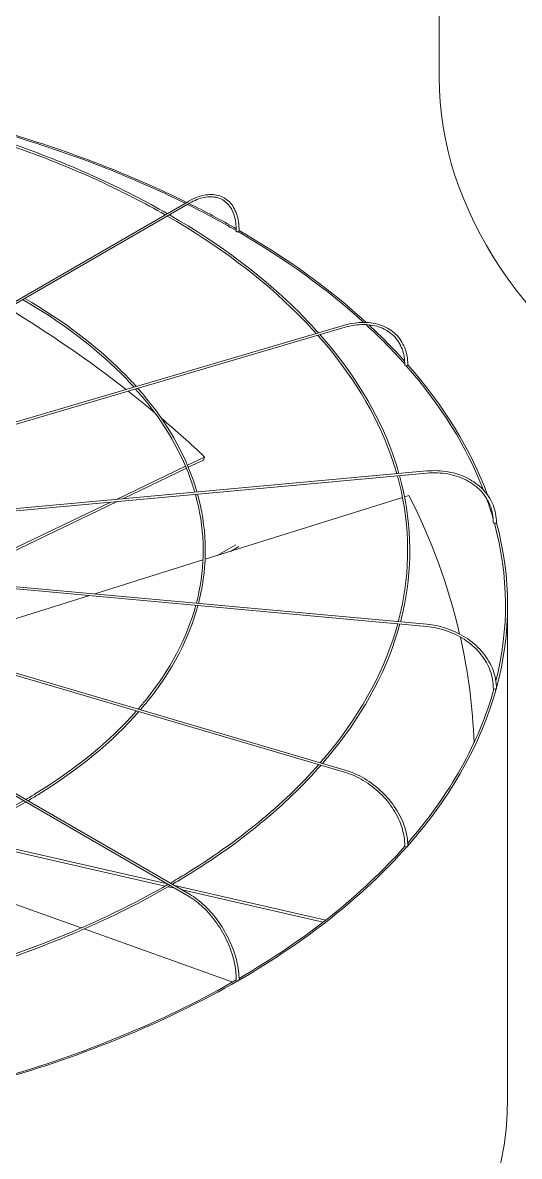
# Model space of a CAD drawing. Header units: millimetres. Extents: x -312439 to 477422, y -331570 to 212570.
# Drawn here: x 365240 to 365807, y 104824 to 106118 of the extents above; entities that cross this region are included whole.
import ezdxf

# ---------------------------------------------------------------- set-up
doc = ezdxf.new("R2010")
doc.units = ezdxf.units.MM

msp = doc.modelspace()

# ---------------------------------------------------------------- linework, layer by layer
at = {"color": 3, "linetype": 'Continuous', "lineweight": 0, "extrusion": (-1.11022e-16, 0.816497, 0.57735)}
for p, q in [((365715.556, 106055.757), (365715.556, 106618.645)), ((364819.77, 105562.203), (365428.961, 105913.92)), ((364822.135, 105560.74), (365430.186, 105911.798)), ((364838.811, 105546.37), (365607.381, 105772.464)), ((365608.073, 105770.114), (364840.447, 105544.298)), ((365427.904, 105612.62), (365447.511, 105622.03)), ((365446.18, 105618.598), (365428.881, 105610.296)), ((365446.18, 105618.598), (365447.511, 105622.03)), ((364848.188, 105528.073), (365701.276, 105606.083)), ((365346.73, 105573.662), (365425.694, 105611.559)), ((365426.67, 105609.234), (365353.92, 105574.319)), ((365701.499, 105603.643), (364848.645, 105525.655)), ((365681.06, 105578.242), (365675.968, 105576.647)), ((365347.589, 105571.281), (365214.431, 105507.373)), ((365214.549, 105510.223), (365340.399, 105570.623)), ((365673.617, 105575.91), (365448.089, 105505.259)), ((365483.12, 105521.874), (365461.762, 105509.542)), ((365476.909, 105514.287), (365486.585, 105519.874)), ((364847.118, 105506.76), (365701.276, 105428.653)), ((365701.499, 105431.092), (364847.841, 105509.153)), ((365445.603, 105504.48), (365322.088, 105465.787)), ((365607.381, 105262.272), (364836.054, 105489.177)), ((365608.073, 105264.621), (364837.892, 105491.189)), ((364816.372, 105474.494), (365428.961, 105120.816)), ((365430.186, 105122.937), (364818.848, 105475.893)), ((365316.011, 105463.883), (365187.029, 105423.476)), ((365793.764, 104889.896), (365793.764, 105452.785)), ((365402.405, 105132.214), (365160.839, 105187.28)), ((365165.383, 105189.223), (365405.139, 105134.569)), ((365306.515, 105084.41), (365091.28, 105161.286)), ((365413.663, 105129.648), (365405.929, 105131.411)), ((365413.234, 105132.724), (365585.952, 105093.352)), ((365582.985, 105091.05), (365421.759, 105127.802)), ((365479.572, 105022.599), (365309.886, 105083.206))]:
    msp.add_line(p, q, dxfattribs=at)
at = {"color": 3, "linetype": 'Continuous', "lineweight": 0}
for centre, major_axis, ratio, start_param, end_param in [((366764.325, 106055.757), (-1048.768, 0), 0.57735027, 0, 2.90126348), ((364744.995, 105452.785), (-1046.319, 0), 0.57735027, 4.00461262, 4.24016109), ((364744.995, 105452.785), (-1048.768, 0), 0.57735027, 4.00443097, 4.24060103), ((364744.995, 105452.785), (-1046.319, 0), 0.57735027, 3.92863661, 4.00129229), ((364744.995, 105452.785), (-1048.768, 0), 0.57735027, 3.93098858, 4.00111844), ((365484.855, 105879.943), (1.225, -0.016), 0.56830663, 3.14159265, 3.93464288), ((365484.855, 105879.943), (1.225, -0.016), 0.56830663, 3.93464288, 5.50543921), ((364744.995, 105452.785), (-1046.319, 0), 0.57735027, 3.70570419, 3.9258203), ((365485.721, 105880.443), (-1.225, 0), 0.57735027, 1.83263032, 3.14159265), ((364744.995, 105452.785), (-1048.768, 0), 0.57735027, 3.70411228, 3.92650775), ((364746.326, 105285.505), (-942.562, 365.4), 0.65992862, 4.28319099, 4.45112181), ((364744.995, 105452.785), (-1046.319, 0), 0.57735027, 3.61515195, 3.70067928), ((364744.995, 105452.785), (-1048.768, 0), 0.57735027, 3.61992048, 3.69877001), ((365677.385, 105726.948), (-1.225, 0.021), 0.57151893, 0, 0.48093441), ((365677.385, 105726.948), (-1.225, 0.021), 0.57151893, 0.48093441, 2.05173073), ((364744.995, 105452.785), (-1046.319, 0), 0.57735027, 3.3609423, 3.61148113), ((365678.476, 105727.269), (-1.225, 0), 0.57735027, 1.51847105, 3.14159265), ((364744.995, 105452.785), (-1048.768, 0), 0.57735027, 3.35086888, 3.61231471), ((364746.326, 105285.505), (-942.562, 365.4), 0.65992862, 4.23904287, 4.2800546), ((364746.326, 105285.505), (-942.562, 365.4), 0.65992862, 4.15803474, 4.22871948), ((364745.091, 105285.03), (1010.388, -32.497), 0.79709982, 0.20844184, 0.41264052), ((364744.995, 105452.785), (-1046.319, 0), 0.57735027, 3.30554955, 3.34466555), ((365778.604, 105547.091), (-1.225, 0.023), 0.57529521, 0, 0.1678974), ((365778.604, 105547.091), (-1.225, 0.023), 0.57529521, 0.1678974, 1.73869372), ((364744.995, 105452.785), (-1046.319, 0), 0.57735027, 2.9973499, 3.29716571), ((365779.814, 105547.202), (-1.225, 0), 0.57735027, 1.20431179, 3.14159265), ((364744.995, 105452.785), (-1048.768, 0), 0.57735027, 2.98561554, 3.29783032), ((364745.091, 105285.03), (1010.388, -32.497), 0.79709982, 0.05380476, 0.20420122), ((365778.604, 105357.979), (-1.225, 0.023), 0.57926583, 0, 1.42460911), ((364744.995, 105452.785), (-1046.319, 0), 0.57735027, 2.6752935, 2.98289949), ((364744.995, 105452.785), (-1048.768, 0), 0.57735027, 2.67086857, 2.98332964), ((365779.814, 105357.868), (-1.225, 0), 0.57735027, 0.89015252, 3.14159265), ((364744.995, 105452.785), (-1046.319, 0), 0.57735027, 2.35898226, 2.6687056), ((364744.995, 105452.785), (-1048.768, 0), 0.57735027, 2.35667794, 2.66891462), ((365677.385, 105178.122), (-1.225, 0.021), 0.58304212, 0, 1.10944839), ((365678.476, 105177.801), (-1.225, 0), 0.57735027, 0.57599326, 3.14159265), ((364744.995, 105452.785), (-1046.319, 0), 0.57735027, 2.04376734, 2.35460013), ((364744.995, 105452.785), (-1048.768, 0), 0.57735027, 2.04258502, 2.35459852), ((365484.855, 105025.127), (-1.225, 0.017), 0.58625442, 0, 0.79329185), ((365485.721, 105024.627), (-1.225, 0), 0.57735027, 0.26183399, 3.14159265), ((364744.995, 104889.896), (-1048.768, 0), 0.57735027, 2.21052367, 3.14159265)]:
    msp.add_ellipse(centre, major_axis=major_axis, ratio=ratio, start_param=start_param, end_param=end_param, dxfattribs=at)
for points, knots in [([(365402.369, 105898.567), (365390.631, 105905.271), (365378.585, 105911.796), (365306.502, 105948.818), (365239.893, 105975.058), (365168.594, 105995.993)], [3.146975566, 3.146975566, 3.146975566, 3.146975566, 3.199958928, 3.199958928, 3.456525414, 3.456525414, 3.456525414, 3.456525414]), ([(365404.824, 105899.984), (365392.645, 105906.966), (365380.134, 105913.755), (365307.735, 105950.933), (365241.381, 105977.106), (365170.383, 105998.02)], [3.145113132, 3.145113132, 3.145113132, 3.145113132, 3.200037836, 3.200037836, 3.455209352, 3.455209352, 3.455209352, 3.455209352]), ([(365486.945, 105880.443), (365486.945, 105887.343), (365486.001, 105893.724), (365482.266, 105904.838), (365479.473, 105909.572), (365472.28, 105916.852), (365467.886, 105919.396), (365458.016, 105922.002), (365452.55, 105922.069), (365441.092, 105919.794), (365435.096, 105917.442), (365429.067, 105913.981), (365429.014, 105913.95), (365428.961, 105913.92)], [3.14159265, 3.14159265, 3.14159265, 3.14159265, 3.45575192, 3.45575192, 3.76991118, 3.76991118, 4.08269654, 4.08269654, 4.39544819, 4.39544819, 4.70960746, 4.70960746, 4.71238898, 4.71238898, 4.71238898, 4.71238898]), ([(365430.186, 105911.798), (365435.936, 105915.118), (365441.661, 105917.36), (365452.459, 105919.5), (365457.524, 105919.4), (365466.528, 105916.946), (365470.474, 105914.597), (365476.964, 105907.824), (365479.507, 105903.39), (365482.887, 105892.802), (365483.719, 105886.652), (365483.63, 105879.959)], [1.57079633, 1.57079633, 1.57079633, 1.57079633, 1.88806437, 1.88806437, 2.20533241, 2.20533241, 2.52260045, 2.52260045, 2.83986849, 2.83986849, 3.15713653, 3.15713653, 3.15713653, 3.15713653]), ([(365575.114, 105762.972), (365568.482, 105770.372), (365561.551, 105777.684), (365513.331, 105825.873), (365462.922, 105863.729), (365404.827, 105897.157)], [2.833719703, 2.833719703, 2.833719703, 2.833719703, 2.880073873, 2.880073873, 3.143270218, 3.143270218, 3.143270218, 3.143270218]), ([(365577.716, 105763.737), (365570.839, 105771.444), (365563.641, 105779.056), (365515.234, 105827.448), (365465.049, 105865.206), (365407.278, 105898.572)], [2.831913395, 2.831913395, 2.831913395, 2.831913395, 2.879924499, 2.879924499, 3.141418031, 3.141418031, 3.141418031, 3.141418031]), ([(365366.872, 105701.712), (365362.112, 105706.995), (365357.149, 105712.217), (365321.171, 105748.17), (365283.259, 105776.622), (365239.555, 105801.738)], [2.83591825, 2.83591825, 2.83591825, 2.83591825, 2.880098074, 2.880098074, 3.143909361, 3.143909361, 3.143909361, 3.143909361]), ([(365369.477, 105702.478), (365364.47, 105708.067), (365359.239, 105713.589), (365323.074, 105749.745), (365285.387, 105778.099), (365242.006, 105803.153)], [2.833499431, 2.833499431, 2.833499431, 2.833499431, 2.879899034, 2.879899034, 3.141439875, 3.141439875, 3.141439875, 3.141439875]), ([(365679.701, 105727.269), (365679.701, 105734.198), (365678.503, 105740.797), (365673.801, 105752.674), (365670.297, 105757.948), (365661.335, 105766.616), (365655.881, 105770.006), (365643.597, 105774.571), (365636.77, 105775.746), (365622.418, 105775.797), (365614.894, 105774.674), (365607.381, 105772.464)], [4.71238898, 4.71238898, 4.71238898, 4.71238898, 5.02654825, 5.02654825, 5.34070751, 5.34070751, 5.65486678, 5.65486678, 5.96902604, 5.96902604, 6.28318531, 6.28318531, 6.28318531, 6.28318531]), ([(365608.073, 105770.114), (365615.336, 105772.25), (365622.584, 105773.318), (365636.321, 105773.225), (365642.806, 105772.066), (365654.374, 105767.666), (365659.456, 105764.428), (365667.754, 105756.196), (365670.97, 105751.201), (365675.231, 105739.91), (365676.272, 105733.613), (365676.16, 105726.968)], [6.28318531, 6.28318531, 6.28318531, 6.28318531, 6.60045335, 6.60045335, 6.91772139, 6.91772139, 7.23498943, 7.23498943, 7.55225747, 7.55225747, 7.86952551, 7.86952551, 7.86952551, 7.86952551]), ([(365667.109, 105602.958), (365665.087, 105610.04), (365662.82, 105617.098), (365643.355, 105671.597), (365615.229, 105717.76), (365576.918, 105760.949)], [2.519571261, 2.519571261, 2.519571261, 2.519571261, 2.559550642, 2.559550642, 2.829500903, 2.829500903, 2.829500903, 2.829500903]), ([(365669.591, 105603.185), (365667.478, 105610.627), (365665.095, 105618.043), (365645.47, 105672.744), (365617.488, 105718.713), (365579.513, 105761.712)], [2.518738954, 2.518738954, 2.518738954, 2.518738954, 2.560443172, 2.560443172, 2.827714195, 2.827714195, 2.827714195, 2.827714195]), ([(365436.294, 105581.852), (365434.849, 105586.843), (365433.242, 105591.819), (365418.73, 105632.48), (365397.552, 105667.207), (365368.681, 105699.691)], [2.521788299, 2.521788299, 2.521788299, 2.521788299, 2.55939978, 2.55939978, 2.830291828, 2.830291828, 2.830291828, 2.830291828]), ([(365438.778, 105582.079), (365437.239, 105587.43), (365435.516, 105592.763), (365420.844, 105633.628), (365399.811, 105668.16), (365371.277, 105700.454)], [2.520659116, 2.520659116, 2.520659116, 2.520659116, 2.560589234, 2.560589234, 2.827907762, 2.827907762, 2.827907762, 2.827907762]), ([(365781.038, 105547.202), (365781.038, 105554.146), (365779.707, 105560.976), (365774.512, 105573.719), (365770.65, 105579.629), (365760.793, 105589.943), (365754.8, 105594.346), (365741.282, 105601.229), (365733.759, 105603.708), (365717.914, 105606.515), (365709.594, 105606.843), (365701.276, 105606.083)], [4.71238898, 4.71238898, 4.71238898, 4.71238898, 5.02654825, 5.02654825, 5.34070751, 5.34070751, 5.65486678, 5.65486678, 5.96902604, 5.96902604, 6.28318531, 6.28318531, 6.28318531, 6.28318531]), ([(365701.499, 105603.643), (365709.561, 105604.38), (365717.617, 105604.051), (365732.909, 105601.298), (365740.143, 105598.876), (365753.067, 105592.193), (365758.754, 105587.936), (365768.028, 105578.021), (365771.615, 105572.367), (365776.353, 105560.216), (365777.504, 105553.72), (365777.38, 105547.114)], [0, 0, 0, 0, 0.31726804, 0.31726804, 0.63453608, 0.63453608, 0.95180412, 0.95180412, 1.26907216, 1.26907216, 1.5863402, 1.5863402, 1.5863402, 1.5863402]), ([(365668.836, 105434.079), (365670.442, 105440.149), (365671.868, 105446.236), (365683.169, 105501.573), (365681.371, 105551.598), (365667.784, 105600.56)], [2.204619764, 2.204619764, 2.204619764, 2.204619764, 2.238829514, 2.238829514, 2.515060108, 2.515060108, 2.515060108, 2.515060108]), ([(365671.309, 105433.853), (365672.994, 105440.252), (365674.48, 105446.67), (365685.586, 105502.164), (365683.727, 105552.019), (365670.263, 105600.787)], [2.205366155, 2.205366155, 2.205366155, 2.205366155, 2.241163262, 2.241163262, 2.514260549, 2.514260549, 2.514260549, 2.514260549]), ([(365438.046, 105455.183), (365439.153, 105459.422), (365440.143, 105463.672), (365448.607, 105504.977), (365447.244, 105542.615), (365436.975, 105579.454)], [2.206572109, 2.206572109, 2.206572109, 2.206572109, 2.238438586, 2.238438586, 2.515769314, 2.515769314, 2.515769314, 2.515769314]), ([(365440.519, 105454.957), (365441.704, 105459.526), (365442.754, 105464.106), (365451.024, 105505.568), (365449.6, 105543.037), (365439.454, 105579.681)], [2.20754654, 2.20754654, 2.20754654, 2.20754654, 2.241548585, 2.241548585, 2.514698228, 2.514698228, 2.514698228, 2.514698228]), ([(365371.521, 105334.209), (365374.389, 105337.508), (365377.178, 105340.829), (365407.799, 105378.602), (365427.216, 105415.286), (365437.407, 105452.782)], [1.891059564, 1.891059564, 1.891059564, 1.891059564, 1.918447026, 1.918447026, 2.200552897, 2.200552897, 2.200552897, 2.200552897]), ([(365374.104, 105333.449), (365377.058, 105336.867), (365379.928, 105340.309), (365410.42, 105378.228), (365429.735, 105414.964), (365439.883, 105452.555)], [1.893387733, 1.893387733, 1.893387733, 1.893387733, 1.921549455, 1.921549455, 2.201585872, 2.201585872, 2.201585872, 2.201585872]), ([(365579.697, 105272.969), (365583.812, 105277.685), (365587.808, 105282.435), (365628.766, 105333.011), (365654.596, 105381.8), (365668.191, 105431.678)], [1.889456602, 1.889456602, 1.889456602, 1.889456602, 1.918834976, 1.918834976, 2.200108517, 2.200108517, 2.200108517, 2.200108517]), ([(365582.282, 105272.208), (365586.483, 105277.043), (365590.559, 105281.914), (365631.387, 105332.638), (365657.116, 105381.478), (365670.668, 105431.452)], [1.891212574, 1.891212574, 1.891212574, 1.891212574, 1.921163042, 1.921163042, 2.200887841, 2.200887841, 2.200887841, 2.200887841]), ([(365701.276, 105428.653), (365709.338, 105427.916), (365717.401, 105426.112), (365732.723, 105420.552), (365739.979, 105416.796), (365752.952, 105407.716), (365758.667, 105402.393), (365767.99, 105390.722), (365771.595, 105384.377), (365776.352, 105371.306), (365777.504, 105364.584), (365777.38, 105358.002)], [0, 0, 0, 0, 0.31726804, 0.31726804, 0.63453608, 0.63453608, 0.95180412, 0.95180412, 1.26907216, 1.26907216, 1.5863402, 1.5863402, 1.5863402, 1.5863402]), ([(365781.038, 105357.868), (365781.038, 105364.813), (365779.708, 105371.868), (365774.533, 105385.508), (365770.69, 105392.089), (365760.881, 105404.147), (365754.917, 105409.622), (365741.448, 105418.943), (365733.946, 105422.788), (365718.129, 105428.483), (365709.817, 105430.331), (365701.499, 105431.092)], [4.71238898, 4.71238898, 4.71238898, 4.71238898, 5.02654825, 5.02654825, 5.34070751, 5.34070751, 5.65486678, 5.65486678, 5.96902604, 5.96902604, 6.28318531, 6.28318531, 6.28318531, 6.28318531]), ([(365243.073, 105230.967), (365246.882, 105233.187), (365250.647, 105235.433), (365300.403, 105265.812), (365339.389, 105297.742), (365369.744, 105332.178)], [1.575583148, 1.575583148, 1.575583148, 1.575583148, 1.598741205, 1.598741205, 1.885432931, 1.885432931, 1.885432931, 1.885432931]), ([(365245.515, 105229.557), (365249.341, 105231.798), (365253.122, 105234.064), (365302.925, 105264.626), (365341.947, 105296.74), (365372.335, 105331.416)], [1.578026357, 1.578026357, 1.578026357, 1.578026357, 1.601256762, 1.601256762, 1.887796271, 1.887796271, 1.887796271, 1.887796271]), ([(365408.267, 105135.592), (365413.697, 105138.749), (365419.059, 105141.945), (365485.603, 105182.599), (365537.489, 105225.099), (365577.916, 105270.939)], [1.574326589, 1.574326589, 1.574326589, 1.574326589, 1.599055591, 1.599055591, 1.885237716, 1.885237716, 1.885237716, 1.885237716]), ([(365410.711, 105134.181), (365416.157, 105137.359), (365421.535, 105140.576), (365488.125, 105181.413), (365540.048, 105224.097), (365580.508, 105270.177)], [1.576164321, 1.576164321, 1.576164321, 1.576164321, 1.600943265, 1.600943265, 1.88701346, 1.88701346, 1.88701346, 1.88701346]), ([(365607.381, 105262.272), (365614.644, 105260.135), (365621.918, 105256.93), (365635.751, 105248.698), (365642.308, 105243.673), (365654.039, 105232.309), (365659.212, 105225.972), (365667.654, 105212.629), (365670.921, 105205.627), (365675.231, 105191.669), (365676.272, 105184.717), (365676.16, 105178.143)], [0, 0, 0, 0, 0.31726804, 0.31726804, 0.63453608, 0.63453608, 0.95180412, 0.95180412, 1.26907216, 1.26907216, 1.5863402, 1.5863402, 1.5863402, 1.5863402]), ([(365679.701, 105177.801), (365679.701, 105184.73), (365678.504, 105191.989), (365673.855, 105206.469), (365670.403, 105213.689), (365661.586, 105227.403), (365656.222, 105233.896), (365644.099, 105245.533), (365637.343, 105250.676), (365623.085, 105259.116), (365615.585, 105262.411), (365608.073, 105264.621)], [4.71238898, 4.71238898, 4.71238898, 4.71238898, 5.02654825, 5.02654825, 5.34070751, 5.34070751, 5.65486678, 5.65486678, 5.96902604, 5.96902604, 6.28318531, 6.28318531, 6.28318531, 6.28318531]), ([(365065.324, 105155.759), (365069.254, 105156.925), (365073.165, 105158.113), (365137.12, 105177.979), (365192.42, 105201.724), (365240.629, 105229.549)], [1.260112578, 1.260112578, 1.260112578, 1.260112578, 1.279004431, 1.279004431, 1.570642983, 1.570642983, 1.570642983, 1.570642983]), ([(365067.111, 105153.735), (365071.098, 105154.923), (365075.066, 105156.133), (365139.265, 105176.171), (365194.73, 105200.093), (365243.077, 105228.136)], [1.261855173, 1.261855173, 1.261855173, 1.261855173, 1.280993608, 1.280993608, 1.573104483, 1.573104483, 1.573104483, 1.573104483]), ([(365171.378, 105035.588), (365176.939, 105037.235), (365182.472, 105038.913), (365267.959, 105065.484), (365341.605, 105097.113), (365405.821, 105134.175)], [1.259205702, 1.259205702, 1.259205702, 1.259205702, 1.279253109, 1.279253109, 1.570621219, 1.570621219, 1.570621219, 1.570621219]), ([(365173.165, 105033.563), (365178.784, 105035.232), (365184.374, 105036.934), (365270.105, 105063.676), (365343.916, 105095.482), (365408.27, 105132.762)], [1.260515466, 1.260515466, 1.260515466, 1.260515466, 1.280745787, 1.280745787, 1.572469242, 1.572469242, 1.572469242, 1.572469242]), ([(365428.961, 105120.816), (365434.711, 105117.496), (365440.483, 105113.1), (365451.468, 105102.593), (365456.68, 105096.483), (365466.011, 105083.165), (365470.128, 105075.96), (365476.85, 105061.184), (365479.453, 105053.615), (365482.889, 105038.886), (365483.719, 105031.728), (365483.63, 105025.144)], [4.71238898, 4.71238898, 4.71238898, 4.71238898, 5.02965702, 5.02965702, 5.34692506, 5.34692506, 5.6641931, 5.6641931, 5.98146114, 5.98146114, 6.29872918, 6.29872918, 6.29872918, 6.29872918]), ([(365486.945, 105024.627), (365486.945, 105031.527), (365486, 105038.947), (365482.326, 105054.126), (365479.597, 105061.883), (365472.622, 105076.995), (365468.377, 105084.348), (365458.776, 105097.945), (365453.423, 105104.187), (365442.115, 105114.958), (365436.162, 105119.487), (365430.186, 105122.937)], [0, 0, 0, 0, 0.31415927, 0.31415927, 0.62831853, 0.62831853, 0.9424778, 0.9424778, 1.25663706, 1.25663706, 1.57079633, 1.57079633, 1.57079633, 1.57079633])]:
    msp.add_open_spline(points, degree=3, knots=knots, dxfattribs=at)

doc.saveas('drawing.dxf')
